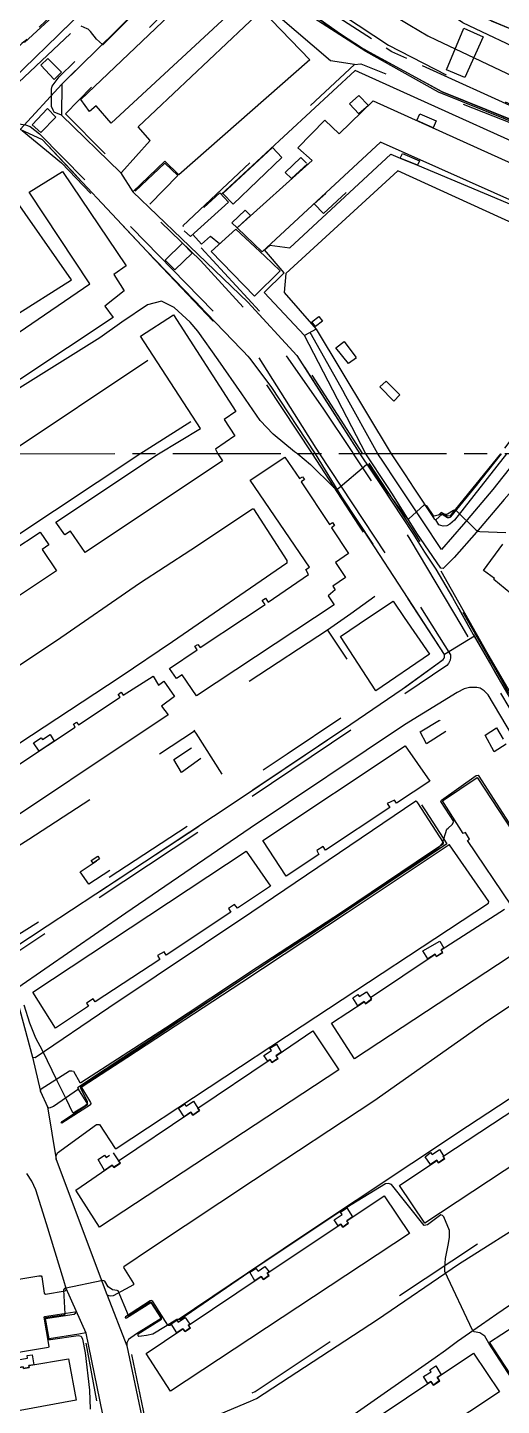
# Model space of a CAD drawing. Header units: millimetres. Extents: x 198785 to 203305, y 542885 to 545889.
# Drawn here: x 201362.6 to 201508.2, y 544211.6 to 544635.4 of the extents above; entities that cross this region are included whole.
import ezdxf

# ---------------------------------------------------------------- set-up
doc = ezdxf.new("R2010")
doc.units = ezdxf.units.MM
for name, pattern in [('FENCE_25K', [54.3, 28.7, -9.2, -16.4]), ('HIDDEN_BULD_25K', [28.8, 18.4, -10.4]), ('HIDDEN_EMD_25K', [50.97, 33.12, -5.36, 7.13, -5.36]), ('HIDDEN_IN_25K', [56.5, 36.5, -20])]:
    doc.linetypes.add(name, pattern=pattern)
for name, color, linetype in [('A0013114', 253, 'Continuous'), ('A0013117', 253, 'Continuous'), ('A0013118', 253, 'Continuous'), ('A0023214', 253, 'Continuous'), ('A0023217', 253, 'Continuous'), ('A0033324', 253, 'Continuous'), ('A0043325', 253, 'Continuous'), ('A0053326', 253, 'Continuous'), ('B0014111', 253, 'Continuous'), ('B0014115', 253, 'Continuous'), ('B0014116', 253, 'Continuous'), ('B0024120', 253, 'Continuous'), ('C0076117', 253, 'Continuous'), ('F0017111', 253, 'Continuous'), ('F0047224', 253, 'Continuous'), ('G0018117', 253, 'Continuous')]:
    doc.layers.add(name, color=color, linetype=linetype)

msp = doc.modelspace()

# ---------------------------------------------------------------- linework, layer by layer
at = {"layer": 'A0013114'}
msp.add_lwpolyline([(201417.63, 544661.85), (201430.52, 544653.32), (201458.71, 544633.39), (201465.51, 544628.99), (201480.67, 544620.74), (201490.04, 544615.64), (201562.43, 544586.26), (201566.09, 544584.47)], dxfattribs=at)
at = {"layer": 'A0013117'}
for points in [[(201466.54, 544504.32), (201447.65, 544540.71)], [(201451.29, 544542.6), (201474.36, 544504.32)], [(201520.32, 544504.33), (201510.59, 544491.98), (201509.09, 544490.24), (201500.5, 544480.25), (201493.67, 544472.36), (201490.3, 544468.99), (201489.61, 544469.11), (201482.25, 544479.86), (201474.75, 544491.9), (201473.18, 544494.28), (201466.54, 544504.32)], [(201466.54, 544504.32), (201466.54, 544504.32)], [(201474.36, 544504.32), (201474.36, 544504.32)], [(201474.36, 544504.32), (201478.61, 544497.85), (201481.33, 544493.71), (201487.56, 544484.25), (201487.79, 544484.11), (201488.07, 544484.04), (201489.99, 544485.71), (201491.66, 544484.75), (201491.97, 544484.72), (201492.18, 544484.72), (201492.47, 544484.82), (201492.67, 544484.96), (201500.52, 544494.59), (201501.94, 544496.39), (201508.2, 544504.32)], [(201508.2, 544504.32), (201508.2, 544504.32)]]:
    msp.add_lwpolyline(points, dxfattribs=at)
at = {"layer": 'A0013118'}
for points in [[(201234.84, 544504.29), (201238.99, 544507.69), (201260.25, 544527.13), (201272.54, 544538.37), (201306.33, 544569.36), (201350.66, 544609.86), (201355.11, 544613.92), (201353.71, 544615.17), (201361.46, 544622.77), (201371.98, 544633.08), (201407.38, 544667.83), (201406.77, 544669.5)], [(201417.63, 544661.85), (201373.06, 544618.02), (201372.99, 544608.49), (201391.1, 544590.83), (201394.88, 544584.91), (201409.88, 544570.57), (201430.26, 544550.9), (201445.35, 544534.55), (201464.65, 544504.32)], [(201391.1, 544590.83), (201391.44, 544590.84), (201400.29, 544600.69), (201396.59, 544604.9), (201434.58, 544640.72), (201449.29, 544625.44), (201409.08, 544590.07), (201404.76, 544594.31), (201394.88, 544584.91)], [(201539.76, 544586.02), (201538.47, 544586.62), (201538.95, 544587.93), (201463.29, 544622.18), (201422.12, 544584.04)], [(201451.04, 544504.32), (201437.45, 544524.98), (201430.92, 544533.71), (201399.21, 544566.67), (201367.12, 544600.91), (201360.3, 544604.03), (201356.67, 544603.24), (201346.35, 544593.18), (201338.37, 544585.41), (201270.03, 544518.71), (201267.33, 544510), (201266.16, 544504.29)], [(201447.65, 544540.71), (201435.25, 544553.88), (201441.38, 544560), (201435.39, 544567.03), (201436.99, 544568.52), (201443.13, 544567.6), (201474.24, 544596.43), (201477.09, 544595.23), (201482.36, 544593.03), (201530.42, 544572.92)], [(201525.94, 544568.66), (201476.33, 544591.36), (201441.96, 544559.77), (201441.39, 544553.93), (201451.29, 544542.6), (201447.65, 544540.71)], [(201344, 544577.71), (201339.51, 544574.92), (201357.98, 544546.28), (201376.12, 544557.79), (201357.28, 544584.67), (201349.87, 544581.2)], [(201413.32, 544571.72), (201416, 544568.77), (201418.83, 544571.27), (201421.52, 544568.95)], [(201399.56, 544533.03), (201356.63, 544504.3)], [(201397.06, 544504.31), (201412.76, 544514.21)], [(201307.05, 544443.79), (201307.02, 544444.08), (201307.28, 544444.45), (201316.62, 544450.57), (201357.76, 544478.13), (201397.06, 544504.31)], [(201358.38, 544352.35), (201368.55, 544359.15), (201398.51, 544378.76), (201426.67, 544397.47), (201461.91, 544421.17), (201477.73, 544431.9), (201490.27, 544441.04), (201490.6, 544441.49), (201490.73, 544441.76), (201490.75, 544442.26), (201490.71, 544442.59), (201479.5, 544459.8), (201470.78, 544473.37), (201459.11, 544491.11), (201451.04, 544504.32)], [(201397.06, 544504.31), (201397.06, 544504.31)], [(201451.04, 544504.32), (201451.04, 544504.32)], [(201464.65, 544504.32), (201464.65, 544504.32)], [(201464.65, 544504.32), (201471.45, 544494.2), (201480.94, 544479.75), (201484.61, 544474.01), (201488, 544468.83), (201493.19, 544460.08), (201499.54, 544448.77), (201499.88, 544448.18), (201504.83, 544439.57), (201506.38, 544436.87), (201510.9, 544429.04)], [(201323.9, 544409.51), (201324.21, 544409.28), (201331.92, 544413.75), (201332.02, 544413.9), (201329.19, 544418.74), (201371.45, 544446.93), (201396.98, 544464.51), (201412.73, 544474.8), (201431.71, 544487.38), (201431.97, 544487.38), (201442.2, 544471.48), (201442.25, 544470.69), (201407.07, 544446.43), (201391.02, 544435.56), (201344.22, 544404.88), (201327, 544393.39), (201326.91, 544393)], [(201499.59, 544432.42), (201498.41, 544432.4), (201496.73, 544431.98), (201494.55, 544430.93), (201478.44, 544420.95), (201431.01, 544389.18), (201392.75, 544362.97), (201359.57, 544340.02), (201359.34, 544339.38), (201359.34, 544338.76), (201359.49, 544336.06), (201359.5, 544335.88), (201364.1, 544318.75), (201366.5, 544308.22), (201368.66, 544303.48), (201371.4, 544287.25), (201386.89, 544245.73), (201387.03, 544245.57), (201393.07, 544229.9), (201397.95, 544206.62)], [(201511.65, 544417.51), (201504.15, 544430.15), (201502.91, 544431.39), (201501.66, 544432.22), (201500.68, 544432.4), (201499.59, 544432.42)], [(201366.5, 544308.22), (201366.54, 544308.46), (201366.63, 544308.8), (201366.76, 544309.04), (201375.49, 544314.5), (201375.97, 544314.58), (201376.18, 544314.54), (201376.66, 544314.43), (201378.67, 544310.99), (201378.91, 544310.92), (201404.96, 544327.8), (201433.17, 544346.4), (201459.09, 544363.3), (201482, 544378.78), (201490.38, 544384.49), (201490.44, 544384.75), (201482.48, 544396.99), (201482.16, 544397.39), (201481.87, 544397.45), (201431.45, 544363.32), (201387.51, 544333.93), (201364.89, 544318.49), (201364.25, 544318.6), (201364.1, 544318.75)], [(201371.4, 544287.25), (201371.35, 544287.69), (201371.37, 544288.19), (201371.47, 544288.56), (201371.77, 544289.3), (201383.74, 544298.01), (201384.71, 544298.07), (201389.49, 544290.62), (201389.77, 544290.6), (201446.95, 544328.42), (201504.26, 544366.11), (201504.29, 544366.63), (201492.28, 544383.99), (201492.1, 544384.03), (201460.75, 544363.17), (201428.46, 544341.66), (201393.07, 544318.53), (201379.32, 544309.65), (201379.13, 544309.37), (201381.94, 544304.79), (201381.98, 544304.48), (201381.94, 544304.2), (201381.88, 544304.05), (201373.13, 544298.47), (201372.88, 544298.57), (201373.22, 544298.98), (201381.05, 544304.24), (201378.19, 544308.86)], [(201536.05, 544343.5), (201543.83, 544348.6), (201544.64, 544348.86), (201544.81, 544348.86), (201544.96, 544348.77), (201536.37, 544342.38), (201532.23, 544348.42), (201532.03, 544348.57), (201502.65, 544329.03), (201469.02, 544305.23), (201432.01, 544280.82), (201400.62, 544260.04), (201392.2, 544254.25), (201392.06, 544254.04), (201395.11, 544249.17), (201395.13, 544248.75), (201388.92, 544245.31), (201388.19, 544245.27), (201387.65, 544245.29), (201387.03, 544245.57)], [(201553.33, 544342.62), (201552.76, 544343.04), (201551.97, 544343.15), (201551.5, 544343.15), (201550.99, 544343.1), (201550.51, 544343.02), (201540.81, 544336.96), (201540.85, 544336.11), (201541, 544335.84), (201545.12, 544329.14), (201545.1, 544328.43), (201497.8, 544297.4), (201446.44, 544263.22), (201408.53, 544237.7)], [(201378.19, 544308.86), (201370.52, 544303.54), (201369.22, 544303.02), (201368.96, 544303.13), (201368.76, 544303.29), (201368.66, 544303.48)], [(201386.48, 544204.88), (201380.63, 544233.82), (201374.41, 544247.56), (201373.67, 544250.03), (201368.4, 544267.52), (201365.1, 544277.98), (201363.85, 544280.61), (201362.3, 544282.92)], [(201420.11, 544208.3), (201431.09, 544212.92), (201432.9, 544213.76), (201470.09, 544238.09), (201495.04, 544255.09), (201518.72, 544270.04)], [(201245.69, 544225.24), (201245.85, 544224.96), (201246.31, 544224.52), (201247.26, 544224.27), (201248.16, 544224.38), (201248.51, 544224.55), (201249.22, 544225.28), (201249.29, 544225.68), (201249.34, 544225.93), (201248.85, 544230.99), (201304.45, 544240.53), (201349.99, 544248.8), (201366.05, 544251.53), (201366.49, 544251.53), (201366.76, 544251.48), (201366.95, 544251.21), (201367.67, 544246.18), (201368.06, 544245.88), (201374.16, 544246.88), (201374.43, 544247.17), (201374.41, 544247.56)], [(201520.43, 544249.02), (201506.77, 544239.71), (201502.04, 544236.43), (201494.68, 544231.24), (201490.97, 544228.54), (201487.83, 544226.27), (201461.87, 544208.1)], [(201406.82, 544236.55), (201406.29, 544236.19), (201405.9, 544236.19), (201405.66, 544236.32), (201401.1, 544243.62), (201400.77, 544243.82), (201400.51, 544243.86), (201400.21, 544243.84), (201392.66, 544238.89), (201392.61, 544238.68), (201392.61, 544238.55), (201392.98, 544238.55), (201400.45, 544243.25), (201403.66, 544238.35), (201396.04, 544233.6), (201393.63, 544231.93), (201393.07, 544230.89), (201393.07, 544229.9)], [(201377.08, 544240.33), (201367.74, 544238.85), (201367.57, 544238.81), (201369.12, 544229.76), (201368.96, 544229.44), (201301.68, 544218.11), (201252.89, 544209.65), (201252.43, 544209.51), (201251.67, 544209.05), (201251.39, 544208.64), (201251.44, 544207.37)], [(201380.63, 544233.82), (201380.49, 544233.96), (201378.34, 544233.57), (201369.2, 544232.12), (201368.1, 544238.36), (201376.89, 544239.74), (201377.38, 544240.05), (201377.13, 544240.28), (201377.08, 544240.33)]]:
    msp.add_lwpolyline(points, dxfattribs=at)
at = {"layer": 'A0023214'}
msp.add_lwpolyline([(201365.91, 544709.46), (201373.79, 544704.28), (201389.83, 544693.74), (201411.59, 544679.44), (201414.33, 544677.63), (201420.67, 544673.46), (201421.75, 544672.76), (201426.23, 544669.85), (201457.42, 544649.57), (201471.74, 544641.06), (201473.89, 544639.78), (201480.04, 544636.13), (201485.55, 544632.85), (201488.16, 544631.61), (201491.99, 544629.79), (201511.71, 544620.42), (201530.23, 544611.79), (201569.03, 544593.71), (201578.29, 544589.4), (201585.83, 544586.34), (201602.99, 544579.38), (201603.12, 544579.33), (201618.82, 544572.97), (201629.67, 544568.58)], dxfattribs=at)
at = {"layer": 'A0023217'}
for points in [[(201470.23, 544504.32), (201470.23, 544504.32), (201459.85, 544522.99), (201459.82, 544523.05), (201449.47, 544541.66)], [(201514.26, 544504.33), (201512.1, 544501.59), (201505.55, 544493.28), (201496.58, 544482.61), (201489.74, 544474.89), (201483.94, 544483.64), (201475.76, 544495.98), (201471.97, 544501.7), (201470.23, 544504.32)]]:
    msp.add_lwpolyline(points, dxfattribs=at)
at = {"layer": 'A0033324', "linetype": 'HIDDEN_IN_25K', "flags": 128}
for points in [[(201406.77, 544669.5), (201408.82, 544671.71), (201408.85, 544671.69), (201410.38, 544670.13), (201410.58, 544669.09), (201410.42, 544667.67), (201409.93, 544666.29), (201407.74, 544664.03), (201359.81, 544618.45), (201355.11, 544613.92), (201353.71, 544615.17), (201361.46, 544622.77), (201371.98, 544633.08), (201407.38, 544667.83), (201406.77, 544669.5)], [(201417.63, 544661.85), (201373.06, 544618.02), (201372.99, 544608.49), (201370.73, 544609.33), (201370.44, 544610.01), (201369.97, 544611.15), (201369.9, 544616.45), (201370.17, 544617.36), (201370.43, 544617.82), (201372.28, 544620.19), (201412, 544659.19), (201415.97, 544663.02), (201417.63, 544661.85)], [(201569.61, 544582.83), (201566.09, 544584.47), (201562.43, 544586.26), (201490.04, 544615.64), (201480.67, 544620.74), (201465.51, 544628.99), (201458.71, 544633.39), (201430.52, 544653.32), (201417.63, 544661.85), (201415.97, 544663.02), (201417.55, 544664.55), (201418.26, 544664.8), (201418.73, 544664.88), (201419.45, 544664.77), (201442.38, 544650.4), (201473.49, 544629.97), (201493.01, 544619.87), (201496.37, 544618.13), (201515.4, 544609.96), (201543.84, 544597.77), (201554.37, 544593.25), (201564.87, 544588.74), (201569.39, 544586.64), (201569.93, 544586), (201570.23, 544584.46), (201569.61, 544582.83)], [(201571.58, 544605.95), (201570.07, 544605.92), (201568.53, 544606.5), (201548.57, 544615.5), (201540.67, 544616.01), (201536.51, 544617.78), (201496.38, 544636.88), (201495.32, 544637.6), (201494.64, 544638.64), (201494.03, 544640.06), (201493.58, 544641.59), (201493.42, 544643.29), (201494.4, 544645.21), (201500.55, 544649.7), (201500.82, 544648.36), (201502.08, 544642.08), (201502.82, 544638.46), (201573.29, 544608.86), (201573.78, 544608.65), (201575.85, 544607.71), (201573.3, 544606.47), (201571.58, 544605.95)], [(201451.04, 544504.32), (201451.04, 544504.32), (201437.45, 544524.98), (201430.92, 544533.71), (201399.21, 544566.67), (201367.12, 544600.91), (201360.3, 544604.03), (201356.67, 544603.24), (201346.35, 544593.18), (201344.39, 544591.27), (201344.12, 544591.72), (201344.15, 544592.09), (201344.31, 544592.58), (201357.58, 544605.26), (201357.95, 544605.45), (201358.66, 544605.82), (201359.84, 544605.82), (201361.96, 544605.52), (201363.32, 544605.01), (201363.39, 544604.98), (201366.23, 544602.67), (201394.63, 544573.78), (201423.94, 544543.72), (201432.9, 544535.02), (201451.17, 544506), (201452.28, 544504.32)], [(201462.76, 544504.32), (201462.29, 544505.02), (201453.45, 544518.37), (201440.82, 544536.3), (201415.74, 544563.73), (201398.91, 544580.01), (201399.42, 544580.57), (201409.88, 544570.57), (201430.26, 544550.9), (201445.35, 544534.55), (201464.65, 544504.32), (201464.65, 544504.32)], [(201452.28, 544504.32), (201452.28, 544504.32), (201482.12, 544458.97), (201492.52, 544442.52), (201492.58, 544441.7), (201492.44, 544440.81), (201491.89, 544439.85), (201491.44, 544439.18), (201426.41, 544395.46), (201358.61, 544350.51), (201356.99, 544350.14), (201355.41, 544350.18), (201354.3, 544350.44), (201352.19, 544352.79), (201353.36, 544352.37), (201355.2, 544351.96), (201355.7, 544351.96), (201357.49, 544352.24), (201358.38, 544352.35), (201368.55, 544359.15), (201398.51, 544378.76), (201426.67, 544397.47), (201461.91, 544421.17), (201477.73, 544431.9), (201490.27, 544441.04), (201490.6, 544441.49), (201490.73, 544441.76), (201490.75, 544442.26), (201490.71, 544442.59), (201479.5, 544459.8), (201470.78, 544473.37), (201459.11, 544491.11), (201451.04, 544504.32)], [(201464.65, 544504.32), (201471.45, 544494.2), (201480.94, 544479.75), (201484.61, 544474.01), (201488, 544468.83), (201493.19, 544460.08), (201499.54, 544448.77), (201504.83, 544439.57), (201510.9, 544429.04), (201518.8, 544415.43), (201525.26, 544404.58), (201524.01, 544403.81), (201513.1, 544422.06), (201496.15, 544451.15), (201480.2, 544478.07), (201462.76, 544504.32), (201462.76, 544504.32)], [(201509.78, 544504.32), (201493.73, 544483.87), (201492.32, 544482.66), (201491.46, 544482.15), (201490.32, 544482.07), (201489.59, 544482.2), (201488.94, 544482.5), (201488.07, 544484.04), (201489.99, 544485.71), (201491.66, 544484.75), (201491.97, 544484.72), (201492.18, 544484.72), (201492.47, 544484.82), (201492.67, 544484.96), (201500.52, 544494.59), (201508.2, 544504.32)]]:
    msp.add_lwpolyline(points, dxfattribs=at)
at = {"layer": 'A0043325'}
for points in [[(201502.62, 544632.51), (201496.91, 544620.05), (201491.35, 544622.39), (201496.67, 544635.22), (201502.62, 544632.51)], [(201372.99, 544621.67), (201370.76, 544619.38), (201366.61, 544623.82), (201368.79, 544625.89), (201372.99, 544621.67)], [(201371.26, 544607.79), (201366.65, 544603.12), (201363.96, 544605.52), (201368.69, 544610.46), (201371.26, 544607.79)], [(201413.2, 544565.98), (201407.88, 544560.87), (201404.89, 544563.84), (201410.14, 544569.1), (201413.2, 544565.98)]]:
    msp.add_lwpolyline(points, dxfattribs=at)
at = {"layer": 'A0053326'}
for points in [[(201502.82, 544638.46), (201573.29, 544608.86), (201573.78, 544608.65), (201590.87, 544600.95), (201589.36, 544596.57), (201583.71, 544580.17), (201582.54, 544576.79), (201574.18, 544573.77), (201548.22, 544538.87), (201541.76, 544532.4), (201534.53, 544537.81), (201536.55, 544539.9), (201564.41, 544577.5), (201566.78, 544583.24), (201566.09, 544584.47), (201562.43, 544586.26), (201490.04, 544615.64), (201465.51, 544628.99), (201458.71, 544633.39), (201430.52, 544653.32)], [(201451.04, 544504.32), (201451.04, 544504.32), (201437.45, 544524.98), (201430.92, 544533.71), (201399.21, 544566.67), (201367.12, 544600.91), (201360.3, 544604.03), (201373.06, 544618.02), (201372.99, 544608.49), (201391.1, 544590.83), (201394.88, 544584.91), (201409.88, 544570.57), (201430.26, 544550.9), (201445.35, 544534.55), (201464.65, 544504.32), (201464.65, 544504.32)], [(201464.65, 544504.32), (201471.45, 544494.2), (201480.94, 544479.75), (201484.61, 544474.01), (201488, 544468.83), (201493.19, 544460.08), (201499.54, 544448.77), (201499.88, 544448.18), (201490.71, 544442.59), (201479.5, 544459.8), (201470.78, 544473.37), (201459.11, 544491.11), (201451.04, 544504.32)]]:
    msp.add_lwpolyline(points, dxfattribs=at)
at = {"layer": 'B0014111'}
for points in [[(201468.82, 544612.82), (201511.38, 544593.62), (201511.88, 544594.37), (201514.69, 544592.94), (201515.52, 544594.22), (201517.86, 544593.23), (201517.23, 544591.33), (201537.4, 544582.04), (201532.45, 544572.73), (201471.04, 544600.16), (201434.66, 544566.44), (201427.03, 544573.77), (201450.06, 544594.55), (201445.58, 544598.44), (201453.9, 544606.92), (201458.37, 544602.76), (201468.82, 544612.82)], [(201440.67, 544595.41), (201425.79, 544581.11), (201422.6, 544584.32), (201437.84, 544598.55), (201440.67, 544595.41)], [(201440.22, 544560.61), (201432.29, 544552.8), (201419.01, 544566.54), (201426.61, 544573.39), (201435.54, 544565.07), (201440.22, 544560.61)], [(201486.05, 544442.64), (201469.56, 544431.44), (201458.74, 544448.15), (201467.4, 544453.92), (201474.96, 544458.95), (201478.34, 544453.98), (201486.05, 544442.64)]]:
    msp.add_lwpolyline(points, dxfattribs=at)
at = {"layer": 'B0014115'}
for points in [[(201429.18, 544643.95), (201388.29, 544605.96), (201383.61, 544611.32), (201381.59, 544609.63), (201378.89, 544613.22), (201420.76, 544653.12), (201429.18, 544643.95)], [(201388.83, 544546.24), (201346.39, 544518.06), (201342.55, 544523.81), (201340.33, 544522.61), (201338.2, 544526.82), (201381.72, 544556.57), (201363.03, 544584.79), (201373.26, 544591.17), (201392.87, 544562.13), (201389.04, 544559.49), (201392.26, 544554.43), (201386.28, 544549.66), (201388.83, 544546.24)], [(201402.79, 544504.31), (201415.75, 544512.11), (201397.23, 544540.45), (201407.4, 544547.05), (201426.55, 544517.36), (201422.97, 544514.83), (201426.22, 544509.87), (201420.29, 544505.75), (201421.08, 544504.31), (201421.08, 544504.31)], [(201421.08, 544504.31), (201422.5, 544502.11), (201380.31, 544473.91), (201375.81, 544480.5), (201373.98, 544479.4), (201371.22, 544483.32), (201402.79, 544504.31), (201402.79, 544504.31)], [(201441.61, 544503.3), (201446.13, 544496.66), (201447.07, 544497.22), (201447.7, 544496.35), (201446.7, 544495.63), (201455.41, 544482.57), (201456.31, 544483.2), (201456.87, 544482.29), (201455.96, 544481.53), (201461.21, 544473.63), (201457.23, 544470.89), (201460.32, 544466.26), (201456.41, 544463.55), (201457.12, 544462.43), (201454.95, 544460.64), (201456.84, 544457.86), (201450.76, 544453.83), (201414.53, 544429.82), (201410.1, 544436.37), (201408.39, 544435.23), (201406.19, 544438.27), (201414.7, 544444.02), (201414.02, 544445.11), (201414.91, 544445.69), (201415.59, 544444.68), (201429.22, 544453.72), (201435.64, 544457.98), (201434.68, 544459.23), (201435.65, 544459.89), (201436.55, 544458.66), (201448.96, 544467.2), (201448.13, 544468.7), (201449.19, 544469.46), (201431.01, 544496.23), (201441.61, 544503.3)], [(201367.1, 544474.82), (201371.46, 544468.32), (201348.94, 544453.29), (201318.36, 544432.89), (201311.28, 544443.51), (201318.08, 544447.82), (201317.45, 544448.91), (201318.35, 544449.4), (201318.86, 544448.53), (201325.83, 544453.17), (201342.87, 544464.51), (201342.33, 544465.38), (201343.13, 544465.94), (201343.71, 544465.05), (201356.7, 544473.7), (201356.19, 544474.63), (201357.23, 544475.25), (201357.73, 544474.51), (201366.43, 544480.18), (201369.09, 544476.31), (201367.1, 544474.82)], [(201512.88, 544459.89), (201505.84, 544465.62), (201506.03, 544466), (201502.66, 544468.38), (201508.61, 544476.52)], [(201401.12, 544435.93), (201402.78, 544433.19), (201404.41, 544434.34), (201407.69, 544429.61), (201403.78, 544426.71), (201405.76, 544423.98), (201345.55, 544383.87)], [(201360.15, 544408.91), (201377.2, 544420.22), (201376.68, 544421.18), (201377.56, 544421.76), (201378.24, 544420.91), (201391.06, 544429.41), (201390.43, 544430.26), (201391.37, 544431), (201391.98, 544430.06), (201401.12, 544435.93)], [(201486.16, 544403.6), (201475.97, 544396.85), (201475.29, 544397.79), (201473.11, 544396.71), (201473.93, 544395.55), (201454.12, 544382.43), (201453.42, 544383.55), (201451.44, 544382.25), (201452.06, 544381.04), (201442.03, 544374.35), (201434.88, 544385.34), (201478.62, 544414.47), (201486.16, 544403.6)], [(201511.15, 544365.47), (201497.82, 544385.33), (201498.39, 544385.82), (201497.11, 544387.82), (201496.47, 544387.48), (201490.06, 544397.62), (201500.7, 544404.73)], [(201500.7, 544404.73), (201522.47, 544371.66)], [(201437.18, 544371.37), (201427.04, 544364.56), (201426.21, 544365.7), (201424.34, 544364.42), (201425.03, 544363.31), (201405.18, 544350.12), (201404.54, 544351.12), (201402.52, 544350), (201403.19, 544348.8), (201383.35, 544335.72), (201382.75, 544336.67), (201380.66, 544335.39), (201381.26, 544334.37), (201371.19, 544327.65), (201364.23, 544338.74), (201429.76, 544382.11), (201437.18, 544371.37)], [(201518.01, 544354.41), (201463.07, 544318.25), (201456.01, 544329.23), (201465.99, 544335.79), (201466.4, 544335.17), (201468.32, 544336.45), (201467.94, 544337.13), (201487.82, 544350.39), (201488.19, 544349.68), (201490.16, 544350.91), (201489.69, 544351.73), (201509.1, 544364.25)], [(201450.23, 544326.78), (201458.19, 544314.84), (201384.66, 544266.45), (201377.4, 544277.79), (201388.6, 544285.52), (201389.1, 544284.83), (201391.09, 544286.11), (201390.51, 544286.85), (201412.75, 544301.78), (201413.34, 544300.89), (201415.41, 544302.29), (201414.93, 544303.01), (201437.15, 544317.99), (201437.66, 544317.06), (201439.55, 544318.32), (201438.93, 544319.13), (201450.23, 544326.78)], [(201550.34, 544327.77), (201558.13, 544316.2), (201484.7, 544267.72), (201476.88, 544279.27), (201488.4, 544286.98), (201488.89, 544286.25), (201490.76, 544287.53), (201490.23, 544288.2), (201512.9, 544303.15), (201513.54, 544302.26), (201515.51, 544303.64), (201514.96, 544304.43), (201537.1, 544319.12), (201537.64, 544318.22), (201539.64, 544319.59), (201539.03, 544320.47), (201550.34, 544327.77)], [(201472.16, 544276.1), (201479.92, 544264.47), (201406.54, 544216.01), (201399.01, 544227.55), (201410.29, 544235.17), (201410.97, 544234.34), (201412.61, 544235.5), (201411.95, 544236.24), (201434.35, 544251.29), (201435.07, 544250.36), (201436.78, 544251.58), (201436.25, 544252.29), (201458.81, 544267.36), (201459.43, 544266.45), (201461.18, 544267.65), (201460.67, 544268.38), (201472.16, 544276.1)], [(201577.76, 544279.43), (201585.89, 544267.58), (201512.45, 544219), (201504.56, 544231.07), (201515.88, 544238.44), (201516.73, 544237.24), (201518.74, 544238.66), (201518, 544239.73), (201540.51, 544254.6), (201541.25, 544253.42), (201543.28, 544254.74), (201542.47, 544255.82), (201564.66, 544270.72), (201565.44, 544269.56), (201567.3, 544270.84), (201566.49, 544271.83), (201577.76, 544279.43)], [(201375.15, 544225.99), (201377.48, 544213.23), (201325.8, 544203.72), (201323.51, 544216.68), (201335.27, 544218.77), (201335.39, 544218.09), (201337.2, 544218.46), (201337.06, 544219.15), (201361.18, 544223.48), (201361.32, 544222.97), (201363, 544223.25), (201363.04, 544223.24), (201362.94, 544223.86), (201375.15, 544225.99)], [(201499.57, 544227.67), (201507.64, 544215.82), (201434.36, 544167.16), (201426.72, 544178.74), (201438.1, 544186.43), (201438.66, 544185.56), (201440.68, 544186.93), (201439.92, 544187.86), (201462.1, 544202.69), (201462.89, 544201.55), (201464.83, 544202.9), (201464.08, 544203.89), (201486.52, 544218.94), (201487.31, 544217.86), (201489.23, 544219.23), (201488.48, 544220.24), (201499.57, 544227.67)]]:
    msp.add_lwpolyline(points, dxfattribs=at)
at = {"layer": 'B0014116', "linetype": 'HIDDEN_BULD_25K', "flags": 128}
for points in [[(201467.3, 544611.39), (201464.42, 544608.85), (201461.48, 544611.96), (201464.37, 544614.48), (201467.3, 544611.39)], [(201488.14, 544606.68), (201487.22, 544604.59), (201482.24, 544606.82), (201483.11, 544608.84), (201488.14, 544606.68)], [(201448.6, 544593.45), (201443.67, 544588.96), (201441.77, 544590.77), (201446.51, 544595.43), (201448.6, 544593.45)], [(201483, 544594.36), (201482.45, 544593.05), (201477.13, 544595.27), (201477.78, 544596.67), (201483, 544594.36)], [(201460.47, 544584.67), (201453.49, 544578.2), (201450.66, 544581.15), (201457.76, 544587.63), (201460.47, 544584.67)], [(201424.33, 544581.72), (201412.66, 544571.12), (201409.95, 544573.63), (201421.63, 544584.54), (201424.33, 544581.72)], [(201431.12, 544577.56), (201426.98, 544573.79), (201425.36, 544575.35), (201429.49, 544579.2), (201431.12, 544577.56)], [(201453.22, 544545.09), (201451.06, 544543.45), (201449.92, 544544.86), (201452.06, 544546.58), (201453.22, 544545.09)], [(201463.62, 544533.81), (201461.22, 544532.06), (201457.33, 544536.89), (201459.82, 544538.84), (201463.62, 544533.81)], [(201477.02, 544522.45), (201475.09, 544520.53), (201470.88, 544524.85), (201472.75, 544526.69), (201477.02, 544522.45)], [(201491.08, 544418.89), (201485.22, 544415.15), (201483.21, 544418.78), (201489.13, 544422.43), (201491.08, 544418.89)], [(201509.7, 544415.04), (201506.02, 544412.65), (201503.21, 544417.8), (201506.64, 544420.01), (201509.7, 544415.04)], [(201369.5, 544417.98), (201370.74, 544415.96), (201366.09, 544412.87), (201364.38, 544415.42), (201366.7, 544416.97), (201367.12, 544416.41), (201369.5, 544417.98)], [(201415.85, 544410.56), (201409.91, 544406.33), (201407.52, 544410.32), (201413.56, 544414.25), (201415.85, 544410.56)], [(201387.84, 544376.12), (201381.4, 544371.91), (201378.74, 544375.72), (201382.7, 544378.36), (201384.73, 544379.72), (201384.96, 544379.87), (201387.84, 544376.12)], [(201384.7, 544379.73), (201382.71, 544378.4), (201382.15, 544379.24), (201384.17, 544380.53), (201384.7, 544379.73)], [(201490.13, 544350.92), (201488.2, 544349.71), (201487.83, 544350.42), (201485.59, 544348.93), (201484.08, 544351.44), (201489.26, 544354.46), (201490.52, 544352.29), (201489.66, 544351.73), (201490.13, 544350.92)], [(201466.74, 544338.8), (201467.93, 544337.12), (201468.23, 544336.6), (201466.5, 544335.26), (201465.99, 544335.81), (201464.03, 544334.54), (201462.5, 544336.97), (201464.06, 544338.04), (201464.5, 544337.35), (201466.74, 544338.8)], [(201439.52, 544318.32), (201437.66, 544317.09), (201437.16, 544318.02), (201436.4, 544317.5), (201435.17, 544319.28), (201437.5, 544320.82), (201437.04, 544321.45), (201439.06, 544322.73), (201440.5, 544320.22), (201438.9, 544319.13), (201439.52, 544318.32)], [(201413.54, 544305.16), (201414.9, 544303.01), (201415.38, 544302.29), (201413.34, 544300.92), (201412.76, 544301.81), (201410.67, 544300.41), (201409, 544303.05), (201410.83, 544304.28), (201411.33, 544303.68), (201413.54, 544305.16)], [(201388.84, 544289.3), (201390.48, 544286.85), (201391.06, 544286.11), (201389.1, 544284.86), (201388.6, 544285.55), (201386.24, 544283.91), (201384.25, 544287.27), (201386.21, 544288.58), (201386.74, 544287.84), (201388.84, 544289.3)], [(201489.21, 544290.33), (201490.41, 544288.42), (201490.27, 544288.25), (201490.2, 544288.2), (201490.74, 544287.53), (201488.9, 544286.28), (201488.4, 544287.01), (201486.4, 544285.67), (201484.72, 544288.13), (201486.45, 544289.4), (201486.95, 544288.76), (201489.21, 544290.33)], [(201461.15, 544267.66), (201459.43, 544266.48), (201458.81, 544267.39), (201457.99, 544266.84), (201456.82, 544268.73), (201459.24, 544270.36), (201458.75, 544271.05), (201460.66, 544272.35), (201462.47, 544269.61), (201460.64, 544268.38), (201461.15, 544267.66)], [(201435.54, 544254.35), (201436.79, 544252.67), (201436.22, 544252.29), (201436.75, 544251.59), (201435.08, 544250.38), (201434.36, 544251.32), (201432.37, 544249.98), (201430.91, 544252.62), (201432.74, 544253.77), (201433.44, 544252.9), (201435.54, 544254.35)], [(201410.98, 544238.71), (201412.44, 544236.59), (201411.92, 544236.24), (201412.58, 544235.5), (201410.98, 544234.36), (201410.29, 544235.2), (201409.44, 544234.62), (201408.43, 544233.97), (201406.73, 544236.69), (201408.4, 544237.86), (201408.89, 544237.28), (201410.98, 544238.71)], [(201362.92, 544223.87), (201363.02, 544223.27), (201363, 544223.27), (201361.34, 544222.99), (201361.2, 544223.5), (201360.02, 544223.29), (201359.62, 544225.6), (201362.6, 544226.17), (201362.46, 544226.97), (201363.99, 544227.21), (201364.5, 544224.15), (201362.92, 544223.87)], [(201489.2, 544219.24), (201487.31, 544217.89), (201486.52, 544218.97), (201485.58, 544218.34), (201484.26, 544220.55), (201486.6, 544222), (201486.19, 544222.54), (201488.01, 544223.76), (201489.67, 544221.06), (201488.45, 544220.25), (201489.2, 544219.24)]]:
    msp.add_lwpolyline(points, dxfattribs=at)
at = {"layer": 'B0024120', "linetype": 'FENCE_25K', "flags": 128}
for points in [[(201463.01, 544624.06), (201455.62, 544625.17), (201419.94, 544655.83), (201374.25, 544608.89), (201390.63, 544592.25)], [(201410.52, 544574.16), (201410.28, 544574.39), (201463.01, 544624.06), (201464.97, 544624.24), (201562.34, 544585.91), (201565.59, 544584), (201565.75, 544582.55), (201563.93, 544578.1), (201538.2, 544542.63)], [(201360.95, 544603.73), (201373, 544593.74), (201403.98, 544561.6), (201419.55, 544545.24), (201430.69, 544533.47), (201450.08, 544504.32), (201450.08, 544504.32)], [(201465.61, 544504.32), (201465.61, 544504.32), (201445.52, 544535.46), (201415.97, 544567.61)], [(201526.31, 544529.07), (201507.87, 544504.33), (201507.87, 544504.32)], [(201450.08, 544504.32), (201464.27, 544482.38), (201475.28, 544465.24), (201475.26, 544464.78), (201461.97, 544455.1), (201454.7, 544450.02), (201468.32, 544429.76), (201468.39, 544429.3), (201442.38, 544411.94), (201425.68, 544400.72), (201424.14, 544403.11)], [(201598.73, 544248.94), (201612.34, 544257.41), (201612.68, 544257.83), (201612.65, 544258.23), (201607.34, 544267.52), (201601.39, 544278.43), (201598.87, 544282.79), (201595.05, 544289.3), (201590.63, 544296.66), (201587.13, 544302.49), (201580.48, 544313.3), (201575.22, 544322.53), (201555.27, 544355.75), (201546.54, 544370.58), (201523.89, 544408.08), (201517.06, 544419.58), (201511.71, 544428.59), (201508.1, 544434.95), (201503.71, 544442.65), (201495.33, 544457.39), (201487.63, 544470.48), (201480.75, 544481.18), (201465.62, 544504.32)], [(201507.87, 544504.32), (201492.79, 544485.59), (201492.47, 544485.24), (201491.63, 544485.17), (201489.72, 544486.24), (201487.62, 544484.24)], [(201454.7, 544450.02), (201411.92, 544421.92), (201413.88, 544419.02)], [(201422.42, 544405.79), (201414.36, 544418.33), (201413.9, 544419.04), (201413.88, 544419.02), (201388.31, 544402.1), (201362.95, 544385.68), (201341.9, 544372.4), (201341.67, 544372.06), (201352.52, 544355.19), (201353.08, 544354.75), (201354.53, 544354.43), (201356.03, 544354.52), (201357.07, 544354.8), (201385.43, 544372.6), (201413.56, 544391.07)], [(201483.64, 544396.38), (201484.83, 544394.46), (201491.46, 544384.33), (201473.2, 544372.14), (201450.47, 544357.01), (201435.95, 544347.54), (201427.15, 544341.8), (201408.89, 544329.75), (201386.38, 544314.93), (201377.95, 544309.28), (201378.19, 544308.86)], [(201394.47, 544227.25), (201398.62, 544207.6), (201399.09, 544207.31), (201399.34, 544207.31), (201416.29, 544210.81), (201425.2, 544212.73), (201432.48, 544215.87), (201501.17, 544261.57), (201563.15, 544301.51), (201571.52, 544306.56)], [(201253.83, 544209.08), (201258.59, 544182.9), (201258.81, 544182.69), (201296.92, 544189.69), (201338.07, 544197.24), (201384.77, 544205.36), (201384.95, 544205.4), (201385.2, 544205.87), (201380.58, 544230.75)]]:
    msp.add_lwpolyline(points, dxfattribs=at)
at = {"layer": 'C0076117'}
msp.add_lwpolyline([(201400.14, 544581.03), (201408.76, 544589.89), (201404.74, 544593.67), (201395.61, 544585.09)], dxfattribs=at)
at = {"layer": 'F0017111'}
for points, elevation in [([(201536.86, 544596.12), (201488.85, 544615.49), (201466.48, 544628.05), (201421.15, 544657.27)], 20), ([(201395.39, 544639.79), (201385.79, 544630.18), (201385.71, 544630.13), (201385.64, 544630.13), (201385.58, 544630.14), (201383.73, 544631.87), (201381.89, 544634.17), (201381.18, 544634.87), (201380.93, 544635.04), (201379.01, 544635.8)], 20), ([(201445.57, 544504.32), (201444.56, 544504.91), (201438.05, 544510.29), (201434.08, 544514.53), (201428.38, 544522.77), (201421.13, 544533.17), (201414.86, 544542.04), (201412.56, 544544.78), (201407.64, 544549.29), (201403.76, 544551.25), (201399.44, 544550.12), (201391.59, 544544.75), (201384.78, 544539.93), (201353.52, 544520.45)], 30), ([(201445.65, 544504.25), (201445.57, 544504.31), (201445.57, 544504.32)], 30), ([(201445.65, 544504.25), (201449.51, 544501.04), (201456.59, 544494.06), (201457.45, 544493.55), (201458.03, 544493.58), (201466.69, 544501.01), (201467.27, 544501.01), (201471.07, 544495.34), (201477.84, 544486.18), (201479.38, 544484.31), (201479.7, 544484.3), (201484.48, 544488.56), (201484.79, 544488.61), (201485.13, 544488.35), (201487.12, 544485.38), (201487.46, 544485.22), (201487.54, 544485.23), (201489.96, 544485.83), (201490.25, 544485.82), (201491.03, 544485.71), (201491.65, 544485.8), (201493.45, 544486.95), (201494, 544487.05), (201494.23, 544486.98), (201500.42, 544480.81), (201500.93, 544480.54), (201501.6, 544480.36), (201509.58, 544480.07)], 30), ([(201361.38, 544334.86), (201363.15, 544329.32), (201364.99, 544324.66), (201367.03, 544320.84), (201371.53, 544311.53), (201374.39, 544305.8), (201376.27, 544301.97), (201376.45, 544301.71), (201376.59, 544301.57), (201380.12, 544303.79), (201380.99, 544304.49), (201380.99, 544305.09), (201378.93, 544309.14), (201378.91, 544309.47), (201379.13, 544309.81), (201381.51, 544311.4), (201482.73, 544378.89), (201489.05, 544383.44), (201490.14, 544384.55), (201491.42, 544388.83), (201491.87, 544389.15), (201493.11, 544390.3), (201493.59, 544391.18), (201489.58, 544397.33), (201489.74, 544397.81), (201500.42, 544405.39), (201501.01, 544405.43), (201522.66, 544371.83)], 40), ([(201512.42, 544218.28), (201504.38, 544230.8), (201503.07, 544232.88), (201501.6, 544233.95), (201499.78, 544234.23), (201499.28, 544234.78), (201490.79, 544252.81), (201490.79, 544253.98), (201491.06, 544256.8), (201491.88, 544260.89), (201492.28, 544263.3), (201492.25, 544265.47), (201490.49, 544269.64), (201490.14, 544270.07), (201489.55, 544270.29), (201485.45, 544267.15), (201484.49, 544267.01), (201474.37, 544279.54), (201473.84, 544279.75), (201473.37, 544279.86), (201472.59, 544279.75), (201458.89, 544271.38), (201430.88, 544252.71), (201409.39, 544237.98), (201409.14, 544238), (201408.76, 544238.06), (201408.47, 544238.04), (201404.97, 544235.9), (201401.05, 544233.5), (201399.13, 544233.1), (201397.57, 544232.88), (201396.76, 544232.85), (201396.61, 544233.04), (201396.58, 544233.4), (201396.59, 544233.62), (201403.69, 544238.16), (201403.77, 544238.3), (201403.71, 544238.56), (201400.64, 544243.31), (201400.49, 544243.35), (201400.27, 544243.3), (201393.81, 544239.19), (201393.74, 544239.18), (201393.63, 544239.25), (201390.46, 544246.84), (201390.1, 544246.99), (201388.68, 544247.19), (201387.31, 544248.05), (201386.3, 544249.83), (201385.74, 544250.03), (201373.97, 544247.63), (201373.65, 544247.16), (201374.04, 544239.78), (201373.92, 544239.49), (201373.65, 544239.4), (201368.08, 544238.56), (201367.95, 544238.47), (201367.92, 544238.32), (201367.92, 544238.01), (201368.94, 544232.11), (201369.05, 544231.92), (201369.23, 544231.87), (201369.6, 544231.87), (201378.1, 544233.11), (201378.6, 544233.07), (201379.08, 544232.9), (201379.47, 544232.01), (201380.24, 544227.82), (201381.6, 544216.32), (201381.85, 544210.51)], 40)]:
    msp.add_lwpolyline(points, dxfattribs=dict(at, elevation=elevation))
at = {"layer": 'F0047224'}
for points in [[(201390.5, 544657.48), (201361.66, 544630.8)], [(201574.95, 544323.47), (201568.81, 544333.83), (201556.73, 544354), (201546.64, 544371.2), (201537.28, 544386.66), (201522.25, 544411.62), (201512.04, 544429.08), (201503.71, 544443.3), (201489.69, 544468.18)], [(201483.64, 544396.38), (201484.83, 544394.46), (201491.46, 544384.33), (201473.2, 544372.14), (201450.47, 544357.01), (201435.95, 544347.54), (201427.15, 544341.8), (201408.89, 544329.75), (201386.38, 544314.93), (201377.95, 544309.28), (201378.19, 544308.86)]]:
    msp.add_lwpolyline(points, dxfattribs=at)
at = {"layer": 'G0018117', "linetype": 'HIDDEN_EMD_25K', "flags": 128}
for points in [[(201746.09, 544504.36), (201746.09, 544504.36), (201733.86, 544509.92), (201712.84, 544519.49), (201474.47, 544627.97), (201402.52, 544674.32), (201399.55, 544671.49), (201402.15, 544669.81), (201361.44, 544631.05), (201360.82, 544630.46), (201357.08, 544626.9), (201228.29, 544504.29), (201228.29, 544504.29)], [(201746.2, 544504.31), (201326.38, 544504.23), (201228.22, 544504.22)]]:
    msp.add_lwpolyline(points, dxfattribs=at)

doc.saveas('drawing.dxf')
